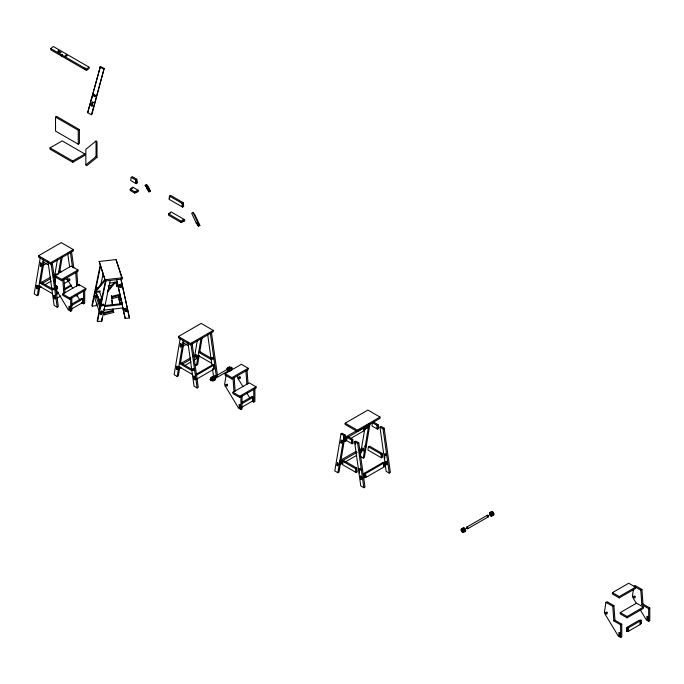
<?xml version="1.0" encoding="UTF-8"?>
<svg xmlns="http://www.w3.org/2000/svg" width="684" height="684" viewBox="0 0 684 684"><rect width="100%" height="100%" fill="white"/><g stroke="black" fill="none" stroke-linecap="round" stroke-linejoin="round"><path stroke-width="1.03" d="M36.885 285.45L37.629 286.032L36.885 285.45L36.449 288.255L37.167 288.785L37.629 286.032M40.655 262.921L41.399 263.502L40.655 262.921L40.219 265.725L40.937 266.256L41.399 263.502M176.797 366.231L177.549 366.812L176.797 366.231L176.335 368.984L177.088 369.565L177.549 366.812M180.576 343.701L181.32 344.283L180.576 343.701L180.114 346.455L180.858 347.036L181.32 344.283M340.512 460.751L340.846 461.495L342.393 460.674L341.641 460.093L340.512 460.751L341.256 461.332L340.794 464.077L340.846 461.495M365.051 429.296L363.879 430.398L364.341 427.654L365.444 426.936L365.017 429.74L364.273 429.159M54.848 283.227L55.84 277.131M226.053 375.405L224.66 384.169A2.813 1.624 60 0 0 225.079 385.742L225.31 386.152M605.964 602.373L604.408 612.154A2.813 1.624 60 0 0 604.827 613.728L618.37 636.206L620.636 637.522L621.773 636.864L621.773 624.184L614.959 620.243L613.916 605.656L607.101 601.715L605.964 602.373L612.779 606.306L613.822 620.901L620.636 624.843L621.773 624.184M633.495 589.24L632.426 595.969A2.813 1.624 60 0 0 632.845 597.551L636.274 603.254M40.236 257.877L34.2 293.906L37.278 295.676L38.415 295.026L39.963 285.758M36.825 288.545L37.218 286.194M40.989 263.665L40.937 266.256M37.278 295.676L43.485 258.62M40.484 282.672L43.93 262.083M54.72 275.549L57.482 259.074M58.311 274.233L61.073 257.765M59.799 271.522L62.21 257.107M131.2 177.327L130.67 180.516L136.176 183.697L137.313 183.038L136.783 179.234L132.337 176.669L131.2 177.327L135.646 179.892L136.176 183.697M169.521 196.077L168.991 199.266L182.551 207.098L183.688 206.448L183.158 202.635L170.658 195.419L169.521 196.077L182.021 203.293L182.551 207.098M169.504 198.24L170.145 196.453M180.148 338.657L174.121 374.687L177.199 376.465L178.327 375.807L179.883 366.538M177.139 366.975L177.088 369.565M180.909 344.445L180.858 347.036M177.199 376.465L183.269 340.196M180.396 363.452L183.851 342.864M194.641 356.33L197.394 339.854M193.23 356.313L195.957 354.739L197.077 355.612L196.556 358.758L193.828 360.331M194.974 364.418L196.505 365.307L200.993 338.546M199.198 355.389L197.642 364.657L196.505 365.307M199.711 352.303L202.131 337.887M341.008 433.895L334.801 470.951L337.87 472.729L339.007 472.071L345.215 435.015L342.137 433.237L341.008 433.895L344.078 435.665L345.215 435.015M337.015 465.248L337.477 462.495L338.221 463.077L337.768 465.83L337.015 465.248L338.152 464.59M340.794 442.719L341.248 439.966L342 440.547L341.538 443.3L340.794 442.719L341.932 442.061L342.231 440.231M337.87 472.729L344.078 435.665M344.112 439.453L343.821 440.966L344.565 441.548L345.702 440.898L346.164 438.145L345.42 437.563L344.283 438.222L345.027 438.803L344.565 441.548L344.488 439.744M342.393 460.674L341.932 463.427L340.794 464.077L340.051 463.495M342.086 463.769L342.607 460.623L357.151 452.227M345.856 441.24L346.386 438.093L364.563 427.603L364.033 430.74L350.405 438.615M343.086 461.469L342.547 464.658L356.116 472.49L357.253 471.832L356.715 468.027L344.214 460.811L343.086 461.469L355.577 468.685L356.116 472.49M347.113 437.418L346.574 440.607L352.089 443.788L353.218 443.129L352.688 439.325L348.25 436.76L347.113 437.418L351.55 439.983L352.089 443.788M360.571 450.183L360.109 452.928L361.246 452.269L361.674 449.465L360.955 448.943L359.818 449.602L360.571 450.183L361.708 449.525M360.263 453.27L360.784 450.132L359.664 449.26M364.657 429.535L360.169 456.305L363.247 458.075L364.384 457.425L370.07 423.447M362.392 450.594L362.853 447.849L363.597 448.43L363.136 451.184L362.392 450.594L363.529 449.944M366.624 425.32L367.368 425.901L366.906 428.654L366.162 428.064L366.47 426.235M367.607 425.576L367.299 427.414L366.162 428.064M363.247 458.075L368.933 424.106M365.786 447.011L366.051 445.446L365.41 447.233L365.786 447.011L364.666 446.139M368.454 446.823L367.924 450.012L381.484 457.844L382.621 457.186L382.091 453.381L369.591 446.165L368.454 446.823L380.954 454.031L381.484 457.844M100.129 265.666L91.947 305.201L92.263 306.107L96.529 305.628L96.957 303.542M92.263 306.107L100.659 265.529M100.95 306.193L97.316 295.514L95.769 295.462L95.033 298.985L99.659 312.579M100.616 285.861L103.207 273.369M105.61 280.098L97.205 320.676L97.521 321.583L101.788 321.104L110.218 280.38M97.521 321.583L105.917 281.004M100.599 314.247L101.241 311.16L102.275 311.194L101.634 314.281L100.599 314.247L101.241 311.16M102.275 311.194L101.634 314.281M101.907 318.111L101.788 321.104M87.68 112.672L100.386 66.408L104.156 68.485L91.93 114.322L91.442 114.75L87.68 112.672L100.12 67.425M91.143 105.746L92.622 105.661L91.143 105.746L92.049 102.344L93.528 102.267M91.63 105.319L92.537 101.916M92.135 106.097L93.041 102.694M91.442 114.75L104.156 68.485M231.098 367.616L231.944 367.847L231.5 368.462M67.391 277.824L67.323 278.456A2.813 1.624 60 0 0 67.742 280.038M237.613 376.097L237.536 376.73A2.813 1.624 60 0 0 237.955 378.303L238.186 378.714M117.562 285.228L117.87 286.134L117.238 283.193L116.195 283.467L116.836 286.408L117.87 286.134L117.238 283.193M121.128 287.212L120.487 284.27L119.452 284.544L120.093 287.485L121.128 287.212L120.487 284.27M126.36 311.331L125.728 308.39L124.693 308.655L125.326 311.596L126.36 311.331L125.728 308.39M105.738 279.559L96.239 291.204A2.813 2.249 -18.8 0 0 95.94 292.632L99.479 300.524M101.976 298.746L99.744 301.516A2.813 2.249 -18.8 0 0 99.445 302.952L99.684 303.576L99.137 302.037A2.813 2.249 -18.8 0 1 99.436 300.609L102.326 297.027M98.145 292.684A0.941 0.752 -18.8 0 1 97.897 291.683L97.957 291.598M104.772 279.457L95.931 290.29A2.813 2.249 -18.8 0 0 95.632 291.726L99.582 300.524M107.619 290.58L114.228 282.509M107.268 292.299L115.194 282.612L116.75 282.21M99.958 67.545L99.436 69.494M50.778 48.538L53.275 46.478L89.014 67.117L89.014 68.426L86.517 70.486L50.778 49.846L50.778 48.538L86.517 69.169L86.517 70.486M86.517 69.169L89.014 67.117M130.259 189.186L132.756 187.134L138.262 190.314L138.262 191.623L134.697 193.068L130.259 190.503L130.259 189.186L134.697 191.751L138.262 190.314M168.572 213.93L171.068 211.869L184.637 219.701L184.637 221.017L181.072 222.454L168.572 215.238L168.572 213.93L181.072 221.146L184.637 219.701M96.042 140.998L85.859 149.309L85.859 164.895L86.817 165.673L97 157.363L97 141.776L96.042 140.998L96.042 156.576L85.859 164.895M53.779 295.36L54.523 295.642L54.985 298.917L54.207 298.583L53.779 295.36L54.523 295.642M193.7 376.14L194.444 376.422L194.906 379.697L194.119 379.363L193.7 376.14L194.444 376.422M363.931 477.432L364.675 477.714L364.213 474.431L363.469 474.157L363.871 474.705L365.35 473.781L365.812 477.056L364.675 477.714L363.931 477.432L363.469 474.157L365.35 473.781M145.145 185.287L146.487 184.423L148.36 186.715L150.377 191.058L149.035 191.922L145.145 185.287L147.017 187.578M146.769 188.793L148.112 187.929L146.487 184.423M147.513 188.587L147.966 188.305L149.078 189.844L148.907 190.836L147.513 188.587L148.907 190.836M147.966 188.305L147.795 189.297L149.035 191.922M148.633 190.135L149.078 189.844M193.025 212.425L191.682 213.288L196.257 223.146L198.522 226.276L199.865 225.412L194.897 214.708L193.025 212.425L197.599 222.283L199.865 225.412M196.257 223.146L197.599 222.283M198.839 224.899L198.394 225.19L197.283 223.651L197.727 223.36L198.839 224.899L198.565 224.198L198.121 224.489L197.001 222.941M58.482 50.796L57.721 51.232L60.372 52.762L61.133 52.326L58.482 50.796L58.482 52.112M61.03 54.891L62.543 56.208L61.03 55.327L62.159 54.233M61.03 55.327L62.159 54.677M84.226 68.725L85.739 69.597L84.226 68.28L84.226 68.725L85.355 68.067M55.532 117.092L56.669 116.442L79.387 129.558L79.387 143.554L78.258 144.204L55.532 131.089L55.532 117.092L78.258 130.216L79.387 129.558M50.043 147.881L62.159 140.887L84.884 154.003L84.884 155.311L72.76 162.313L50.043 149.189L50.043 147.881L72.76 160.996L84.884 154.003M135.646 179.892L136.783 179.234M136.8 182.295L136.424 182.508L136.535 180.414L136.8 182.295L135.68 181.876M38.509 255.748L61.227 242.632L73.35 249.626L73.35 250.934L50.625 264.058L38.509 257.064L38.509 255.748L50.625 262.742L73.35 249.626M43.135 265.418L46.777 263.314M40.587 282.877L50.59 277.106M53.318 275.532L56.037 273.959L57.157 274.831M54.874 275.455L71.153 266.059L77.976 269.992L77.976 271.3L61.688 280.705L54.874 276.772L54.874 275.455L61.688 279.388L77.976 269.992M41.707 283.749L50.796 278.508M53.523 276.934L55.344 275.883M182.021 203.293L183.158 202.635M39.364 287.947L41.185 286.895M44.819 284.792L51.18 281.124M183.175 205.696L182.799 205.918L182.91 203.823L183.175 205.696L182.055 205.277M64.373 283.458L69.708 280.38M56.515 293.351L58.328 292.299M63.783 289.152L71.059 284.954M56.721 294.291L58.542 293.239M64.903 289.571L71.264 285.895M62.731 293.983L79.011 284.587L85.833 288.52L85.833 289.836L69.546 299.233L62.731 295.3L62.731 293.983L69.546 297.925L85.833 288.52M57.251 298.044L60.885 295.941M47.923 261.185L54.13 305.406L57.208 307.184L58.345 306.526L52.283 263.357M77.66 295.377L76.522 296.035L74.984 295.146M71.734 304.098L81.661 298.361L82.798 299.019L82.798 302.516L71.059 309.288M69.358 309.399L69.734 306.56L68.981 306.124L68.981 309.185L69.734 309.621L69.734 306.56M71.059 305.791L82.798 299.019M55.626 288.759L68.409 309.946L70.683 311.263L71.82 310.604L71.82 297.925M81.285 302.516L83.559 303.824L84.696 303.166L84.696 290.486M178.43 336.528L201.147 323.412L213.271 330.406L213.271 331.723L190.545 344.839L178.43 337.845L178.43 336.528L190.545 343.522L213.271 330.406M183.055 346.198L186.689 344.095M180.508 363.657L190.503 357.886M182.534 364.008L190.716 359.288M194.35 357.185L197.077 355.612M179.285 368.727L181.098 367.676M184.74 365.572L191.101 361.904M195.521 374.652L212.792 364.683L213.912 365.102L214.434 368.856L196.257 379.346M195.735 375.601L213.912 365.102M210.441 379.073L212.22 378.047M213.998 377.021L230.893 367.265M187.972 342.915L194.051 386.195L197.129 387.965L198.257 387.315L192.059 343.086M211.416 380.68L213.194 379.646M214.973 378.62L229.2 370.412M225.087 373.729L241.375 364.324L248.189 368.266L248.189 369.574L231.902 378.979L225.087 375.037L225.087 373.729L231.902 377.662L248.189 368.266M232.945 392.257L249.232 382.86L256.047 386.793L256.047 388.102L239.759 397.507L232.945 393.574L232.945 392.257L239.759 396.198L256.047 386.793M241.948 402.363L251.883 396.634L253.02 397.284L253.02 400.79L242.179 407.04M239.571 407.673L239.947 404.834L239.195 404.398L239.195 407.459L239.947 407.895L239.947 404.834M242.179 403.543L253.02 397.284M225.224 386.015L238.622 408.22L240.896 409.528L242.033 408.878L242.033 396.198M252.259 401.226L253.773 402.098L254.91 401.44L254.91 388.76M345.163 423.174L367.889 410.058L380.005 417.052L380.005 418.369L357.287 431.484L345.163 424.49L345.163 423.174L357.287 430.168L380.005 417.052M357.082 430.398L345.266 437.221L346.386 438.093M346.164 438.145L344.249 438.666M351.55 439.983L352.688 439.325M376.927 425.328L378.064 424.678L378.594 428.483L377.457 429.142L371.951 425.961L372.481 422.772L376.927 425.328L377.457 429.142M378.081 427.731L377.705 427.953L377.816 425.858L378.081 427.731L376.961 427.32M354.577 441.727L355.714 441.077L358.792 442.847L364.999 487.076L363.862 487.735L360.784 485.956L354.577 441.727L357.655 443.506L363.862 487.735M379.953 427.081L381.091 426.423L384.169 428.201L390.376 472.43L389.239 473.08L386.161 471.31L379.953 427.081L383.031 428.859L389.239 473.08M355.475 442.257L355.355 444.352M357.655 443.506L358.792 442.847M383.031 428.859L384.169 428.201M356.031 451.354L341.487 459.751L342.607 460.623M344.813 462.196L356.629 455.373M355.577 468.685L356.715 468.027M380.954 454.031L382.091 453.381M359.502 470.96L359.382 473.054M384.878 456.314L384.759 458.408M383.912 462.35L382.784 463.008L384.699 462.683L383.912 462.35L384.664 462.623L385.126 465.907L383.989 466.565L383.527 463.282M365.504 473.61L383.681 463.119L384.203 466.864L366.026 477.364L365.504 473.61L364.384 473.2L382.561 462.7L383.681 463.119M360.896 479.185L361.639 479.467L361.186 476.184L360.434 475.902L360.896 479.185L362.033 478.526M386.272 464.539L387.016 464.812L386.554 461.538L385.81 461.255L386.272 464.539L387.409 463.88M466.821 527.09L487.273 515.291M467.796 528.698L488.239 516.89M612.402 592.643L619.217 596.576L635.504 587.18L635.504 588.488L619.217 597.893L612.402 593.951L612.402 592.643L628.69 583.238L640.805 590.13L641.849 604.724L648.663 608.657L649.8 607.999L649.8 620.687L648.663 621.337L646.389 620.029L640.002 609.435M633.991 586.197L635.128 585.538L641.943 589.471L642.986 604.066L649.8 607.999M612.779 606.306L613.916 605.656M640.805 590.13L641.943 589.471M620.26 612.59L636.548 603.194L643.362 607.127L643.362 608.444L627.074 617.84L620.26 613.907L620.26 612.59L627.074 616.532L643.362 607.127M613.822 620.901L614.959 620.243M641.849 604.724L642.986 604.066M626.51 628.006L627.647 627.356L628.399 627.792L628.399 630.853L627.271 631.503L626.51 631.067L626.51 628.006L627.271 628.442L627.271 631.503M639.386 620.576L640.523 619.918L641.276 620.354L641.276 623.415L640.147 624.073L640.147 621.012M626.51 628.442L628.399 627.792M627.459 630.52L628.596 631.178L640.335 624.398L640.335 620.901L639.198 620.251L627.459 627.023L628.596 627.681L641.276 620.354M618.934 635.445L619.695 635.881L619.695 632.82L618.934 632.384L618.934 635.445L620.072 634.786M646.961 619.259L647.714 619.704L647.714 616.643L646.961 616.199L646.961 619.259L648.099 618.61M116.836 286.408L116.195 283.467M120.093 287.485L119.452 284.544M125.326 311.596L124.693 308.655M183.731 220.504L181.978 221.65L183.731 220.941L182.808 219.744M116.554 283.757L117.075 283.621M108.123 286.1L112.783 284.895M119.811 284.835L120.324 284.706M112.484 304.312L111.629 296.42L120.016 294.24M120.324 295.146L111.937 297.326L112.21 298.592L120.598 296.411M103.814 312.656L113.125 310.237M113.433 311.152L104.122 313.571L104.395 314.828L113.706 312.408L112.757 309.142M125.044 308.954L125.565 308.817M99.197 261.476L116.015 259.578L122.197 277.781L122.197 279.089L105.379 280.996L99.197 261.476L105.379 280.996M105.379 279.688L122.197 277.781M109.662 283.065L117.306 282.201M118.477 296.847L119.914 302.978L122.479 302.687M103.763 309.168L104.071 310.074L122.898 307.945L122.581 307.031L125.172 318.453L129.447 317.966L120.829 278.303M95.982 295.685L97.017 295.719M101.506 311.545L102.019 311.562M488 516.557C489.351 516.454 487.059 514.394 487.564 516.087M213.015 364.991L213.759 365.265L214.22 368.548L213.476 368.274M54.985 298.917L54.181 295.916M194.906 379.697L194.102 376.696M99.898 66.835L103.669 68.913M373.618 422.113L378.064 424.678M61.688 271.899L59.901 270.864L58.764 271.522L60.551 272.557M211.424 358.348L199.822 351.644L198.685 352.303L211.185 359.519M42.947 261.81L48.461 264.99M182.867 342.59L188.374 345.771M64.561 278.371L67.28 279.936M198.155 355.492L211.715 363.324M81.858 298.686L82.61 299.122L82.61 302.183M252.071 396.959L252.823 397.395L252.823 400.456M215.665 376.371L213.365 375.037L212.476 368.719M641.276 622.979L640.523 622.979L641.276 623.415M52.198 288.716L40.587 282.013L39.458 282.672L51.95 289.888M192.11 369.497L180.508 362.802L179.37 363.452L191.871 370.668M38.92 285.861L52.488 293.692M178.84 366.641L192.401 374.473M627.647 630.417L628.399 630.853M365.076 426.645L365.478 426.996M360.904 451.534L361.246 452.269L360.494 451.688M344.958 440.308L345.702 440.898M341.932 442.061L342.675 442.642M196.111 355.082L196.855 355.663M195.65 357.835L196.402 358.416M56.191 274.301L56.943 274.882M36.449 288.255L37.167 288.785M96.042 156.576L97 157.363M182.808 220.18L183.731 220.941M148.112 187.929L150.377 191.058M148.24 189.006L149.351 190.554M95.82 292.256L96.179 293.256M238.1 378.585L242.982 386.665M246.71 392.838L249.899 398.139M67.972 280.449L72.76 288.392M76.497 294.573L79.686 299.866M635.077 596.645L635.06 596.61A0.932 0.539 60 0 1 634.889 596.08M607.033 612.796L607.05 612.83A0.932 0.539 60 0 1 606.956 611.855M197.283 223.6L198.522 226.276M99.377 302.661L101.027 306.295M121.855 278.08L116.015 259.578M129.447 317.966L120.752 278.431M120.444 296.924L121.436 299.84M114.886 281.705L115.194 282.612M119.854 296.403L122.162 303.2M108.525 287.289L109.209 289.298M111.321 295.505L111.629 296.42M111.535 296.582L112.21 298.592M112.689 309.399L113.706 312.408M99.368 291.136L101.984 298.84M96.487 290.854L96.179 289.939L96.401 290.965M99.992 301.165L99.684 300.259L99.907 301.285M103.37 311.818L104.395 314.828M95.769 295.462L100.052 308.082M96.222 304.713L96.529 305.628M116.75 279.636L125.172 318.453M117.161 282.047L121.923 303.97M118.554 296.711L119.914 302.978M363.871 474.705L364.264 477.517M211.365 331.937L217.572 376.157M210.236 332.595L216.435 376.816M207.603 333.972L212.031 365.564M191.067 344.796L197.129 387.965M71.452 251.156L73.812 268M70.315 251.806L72.53 267.606M67.682 253.191L69.606 266.88M51.001 262.964L57.208 307.184M111.424 296.497L111.637 298.472M111.851 300.447L112.279 304.389M247.052 370.232L248.018 383.784M245.915 370.89L246.881 384.442M234.176 377.662L235.142 391.214M233.039 378.32L234.005 391.872M76.839 271.958L77.805 285.51M75.702 272.617L76.668 286.168M63.963 279.388L64.929 292.94M62.825 280.047L63.792 293.598M648.663 608.657L648.663 621.337M628.596 627.681L628.596 631.178M627.074 616.532L627.074 617.84M626.886 628.664L626.886 631.289M620.636 624.843L620.636 637.522M619.217 596.576L619.217 597.893M357.287 430.168L357.287 431.484M253.773 389.418L253.773 402.098M240.896 396.848L240.896 409.528M239.759 396.198L239.759 397.507M231.902 377.662L231.902 378.979M190.545 343.522L190.545 344.839M181.072 221.146L181.072 222.454M170.436 212.827L170.436 213.271M169.204 213.844L169.204 214.28M134.697 191.751L134.697 193.068M132.123 188.528L132.123 188.091L130.892 189.536M83.559 291.145L83.559 303.824M79.011 284.587L79.011 285.895M78.258 130.216L78.258 144.204M72.76 160.996L72.76 162.313M70.683 298.575L70.683 311.263M69.546 297.925L69.546 299.233M61.688 279.388L61.688 280.705M50.625 262.742L50.625 264.058M95.332 95.982A0.941 0.855 48.6 0 1 94.101 94.657M487.196 516.172A0.941 0.539 60 0 1 487.555 515.24A0.941 0.539 60 0 1 488.419 516.437A0.941 0.539 60 0 1 487.606 516.753M462.606 529.279A2.146 1.24 60 0 1 463.632 527.826A2.146 1.24 60 0 1 465.488 529.895A2.146 1.24 60 0 1 464.778 531.707M465.282 531.22A1.872 1.086 60 0 1 464.727 531.348M463.068 528.304A1.872 1.086 60 0 1 464.838 528.587A1.872 1.086 60 0 1 465.471 530.989M464.103 528.809A0.941 0.539 60 0 1 464.445 529.006M464.744 529.373A0.941 0.539 60 0 1 464.915 529.818M490.856 512.102A2.146 1.24 60 0 1 493.275 512.692A2.146 1.24 60 0 1 492.993 515.42M491.283 512.017A1.872 1.086 60 0 1 493.463 512.889A1.872 1.086 60 0 1 492.933 515.061M492.155 512.504A0.941 0.539 60 0 1 493.061 513.308M386.152 454.646A0.941 0.539 60 0 1 385.733 453.817M360.784 469.301A0.941 0.539 60 0 1 360.348 468.266M100.146 290.862A1.872 1.505 -18.8 0 1 99.821 291.641M96.128 290.862A2.146 1.719 -18.8 0 1 95.897 290.478M95.803 290.042A2.146 1.719 -18.8 0 1 98.351 287.964M96.008 289.777A1.872 1.505 -18.8 0 1 98.325 288.041M96.393 290.187A2.146 1.719 -18.8 0 1 97.624 289.187M100.864 304.072A2.146 1.719 -18.8 0 1 101.651 301.02M100.881 304.303A1.872 1.505 -18.8 0 1 100.864 303.91M100.967 303.508A1.872 1.505 -18.8 0 1 101.506 302.79M100.933 303.696A1.872 1.505 -18.8 0 1 101.754 301.037M100.873 304.825A2.146 1.719 -18.8 0 1 101.514 302.337M97.897 291.683A0.941 0.752 -18.8 0 1 99.112 291.281A0.941 0.752 -18.8 0 1 99.505 292.23M97.094 289.007A0.941 0.752 -18.8 0 1 97.487 288.733M240.443 377.739A0.941 0.539 60 0 1 240.024 376.568M227.413 385.007A0.941 0.539 60 0 1 227.131 384.083M213.699 358.613A0.941 0.539 60 0 1 212.921 357.347M193.888 369.351A0.941 0.539 60 0 1 193.649 368.325M230.713 367.718A0.941 0.539 60 0 1 231.295 367.265A0.941 0.539 60 0 1 232.03 368.283A0.941 0.539 60 0 1 231.577 368.915M211.672 379.167A0.941 0.539 60 0 1 211.972 378.261A0.941 0.539 60 0 1 212.869 379.21A0.941 0.539 60 0 1 212.425 379.953M212.254 377.286A2.146 1.24 60 0 1 213.835 376.533A2.146 1.24 60 0 1 215.28 379.192A2.146 1.24 60 0 1 213.699 379.945M212.647 377.106A1.872 1.086 60 0 1 214.81 377.448A1.872 1.086 60 0 1 214.408 379.825M210.963 378.526A2.146 1.24 60 0 1 212.51 377.294A2.146 1.24 60 0 1 213.887 380.364A2.146 1.24 60 0 1 211.621 380.005A1.872 1.086 60 0 0 213.553 380.133A1.872 1.086 60 0 0 212.023 377.474A1.872 1.086 60 0 0 211.1 379.218M214.425 377.859A0.941 0.539 60 0 1 214.614 378.508M227.704 369.651A0.941 0.539 60 0 1 228.285 369.027A0.941 0.539 60 0 1 229.003 370.266A0.941 0.539 60 0 1 228.174 370.463M228.413 367.582A2.146 1.24 60 0 1 230.499 367.736A2.146 1.24 60 0 1 231.132 370.625M228.849 367.496A1.872 1.086 60 0 1 230.764 367.958A1.872 1.086 60 0 1 231.064 370.412M228.858 371.609A2.146 1.24 60 0 1 228.08 371.113M227.191 369.745A2.146 1.24 60 0 1 228.405 367.898A2.146 1.24 60 0 1 229.978 371.07M227.199 369.924A1.872 1.086 60 0 1 228.225 368.231A1.872 1.086 60 0 1 229.593 371.061A1.872 1.086 60 0 1 227.404 370.36M68.691 279.431A0.941 0.539 60 0 1 69.229 278.721A0.941 0.539 60 0 1 69.973 279.995A0.941 0.539 60 0 1 69.093 280.124M55.866 286.245A0.941 0.539 60 0 1 57.02 286.947M55.028 285.305A2.146 1.24 60 0 1 57.396 287.152A2.146 1.24 60 0 1 56.379 289.084M55.224 285.502A1.872 1.086 60 0 1 57.217 286.605A1.872 1.086 60 0 1 57.003 288.768M55.182 286.545A2.146 1.24 60 0 1 55.746 289.828M55.772 286.263A0.941 0.539 60 0 1 56.071 286.237M56.413 286.434A0.941 0.539 60 0 1 56.815 287.024M55.199 287.118A1.872 1.086 60 0 1 55.686 289.486M52.565 288.528C52.933 290.862 54.19 288.007 52.565 288.528A0.941 0.539 60 0 0 53.643 289.657A0.941 0.539 60 0 0 53.446 288.229A0.941 0.539 60 0 0 52.565 288.58M210.279 379.577C210.646 381.911 211.903 379.064 210.279 379.577M466.659 527.595C467.001 529.912 468.318 527.116 466.659 527.595M340.299 460.306L340.034 461.88L340.675 460.093L340.299 460.306M344.326 436.255L344.061 437.828L344.702 436.041L344.326 436.255M91.861 97.444L91.348 99.385L91.861 97.444M102.497 304.91C103.113 307.039 104.549 303.345 102.497 304.91M384.716 465.359L384.374 465.633L385.126 465.907L384.716 465.359M352.448 440.513L352.328 442.599L352.448 440.513M356.475 469.215L356.355 471.302L356.475 469.215M381.843 454.561L381.732 456.656L381.843 454.561M137.356 191.11L135.603 192.264L137.356 191.11M121.846 303.619L104.498 305.586L104.814 306.492L122.154 304.525L121.846 303.619M93.494 95.521A0.941 0.855 48.6 0 0 94.845 96.418A0.941 0.855 48.6 0 0 94.837 94.854A0.941 0.855 48.6 0 0 93.494 95.521M65.484 56.045A0.941 0.539 0 0 0 67.058 55.806A0.941 0.539 0 0 0 65.903 55.139A0.941 0.539 0 0 0 65.484 56.045M605.733 612.949A0.941 0.539 60 0 0 606.802 614.061A0.941 0.539 60 0 0 606.64 612.65A0.941 0.539 60 0 0 605.733 612.949M633.76 596.773A0.941 0.539 60 0 0 634.829 597.884A0.941 0.539 60 0 0 634.658 596.474A0.941 0.539 60 0 0 633.76 596.773M466.642 527.544A0.941 0.539 60 0 0 467.659 528.749A0.941 0.539 60 0 0 467.617 527.398A0.941 0.539 60 0 0 466.642 527.544M461.905 530.245A0.941 0.539 60 0 0 462.897 531.485A0.941 0.539 60 0 0 462.897 530.16A0.941 0.539 60 0 0 461.905 530.245M461.281 530.04A2.146 1.24 60 0 0 463.778 532.4A2.146 1.24 60 0 0 463.213 529.117A2.146 1.24 60 0 0 461.281 530.04M461.247 529.861A1.872 1.086 60 0 0 463.23 532.34A1.872 1.086 60 0 0 463.23 529.69A1.872 1.086 60 0 0 461.247 529.861M490.12 513.958A0.941 0.539 60 0 0 491.112 515.197A0.941 0.539 60 0 0 491.112 513.872A0.941 0.539 60 0 0 490.12 513.958M489.488 513.752A2.146 1.24 60 0 0 491.993 516.112A2.146 1.24 60 0 0 491.428 512.829A2.146 1.24 60 0 0 489.488 513.752M489.453 513.573A1.872 1.086 60 0 0 491.445 516.052A1.872 1.086 60 0 0 491.445 513.402A1.872 1.086 60 0 0 489.453 513.573M384.596 454.475A0.941 0.539 60 0 0 385.673 455.553A0.941 0.539 60 0 0 385.468 454.133A0.941 0.539 60 0 0 384.596 454.475M359.22 469.121A0.941 0.539 60 0 0 360.297 470.199A0.941 0.539 60 0 0 360.1 468.779A0.941 0.539 60 0 0 359.22 469.121M102.78 305.654A0.941 0.752 -18.8 0 0 103.951 304.628A0.941 0.752 -18.8 0 0 102.429 304.406A0.941 0.752 -18.8 0 0 102.78 305.654M238.87 377.534A0.941 0.539 60 0 0 239.939 378.637A0.941 0.539 60 0 0 239.768 377.235A0.941 0.539 60 0 0 238.87 377.534M225.994 384.964A0.941 0.539 60 0 0 227.062 386.075A0.941 0.539 60 0 0 226.891 384.664A0.941 0.539 60 0 0 225.994 384.964M211.792 358.211A0.941 0.539 60 0 0 212.878 359.288A0.941 0.539 60 0 0 212.673 357.86A0.941 0.539 60 0 0 211.792 358.211M192.478 369.36A0.941 0.539 60 0 0 193.563 370.437A0.941 0.539 60 0 0 193.358 369.018A0.941 0.539 60 0 0 192.478 369.36M210.27 379.526A0.941 0.539 60 0 0 211.279 380.731A0.941 0.539 60 0 0 211.236 379.381A0.941 0.539 60 0 0 210.27 379.526"/></g></svg>
